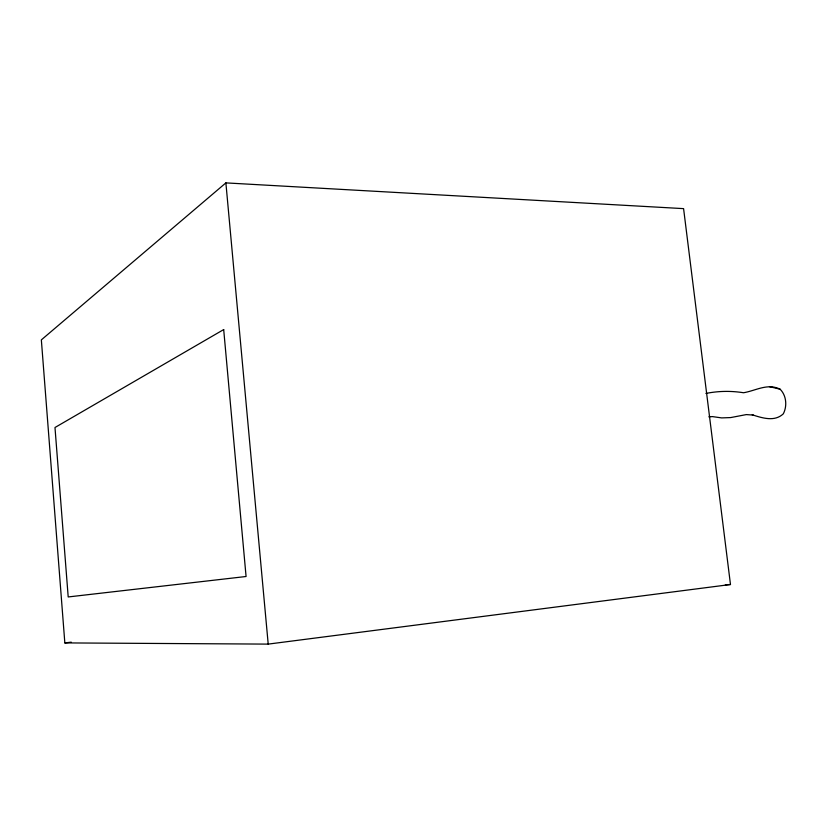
<?xml version="1.0" encoding="UTF-8"?>
<svg xmlns="http://www.w3.org/2000/svg" width="827" height="827" viewBox="0 0 827 827"><rect width="100%" height="100%" fill="white"/><g stroke="black" fill="none" stroke-linecap="round" stroke-linejoin="round"><path stroke-width="1.24" d="M225.885 182.891L41.35 339.876L64.837 642.91L268.206 644.109L730.479 584.513L683.588 208.631L225.885 182.891L268.206 644.109M64.837 642.91L71.246 642.155M708.832 416.86L712.398 416.591L721.64 417.904L730.696 417.573L746.336 414.585L753.438 415.102M725.331 584.782L730.479 584.513M752.219 414.803C762.256 417.976 774.558 422.09 783.324 413.82C787.325 406.016 786.446 395.554 780.13 389.217C767.58 382.911 755.816 390.706 743.556 392.742C730.923 390.747 718.363 390.964 705.907 393.445M780.13 389.217L769.451 386.643M223.693 329.57L54.985 427.507L68.196 596.949L246.074 576.502L223.693 329.57"/></g></svg>
